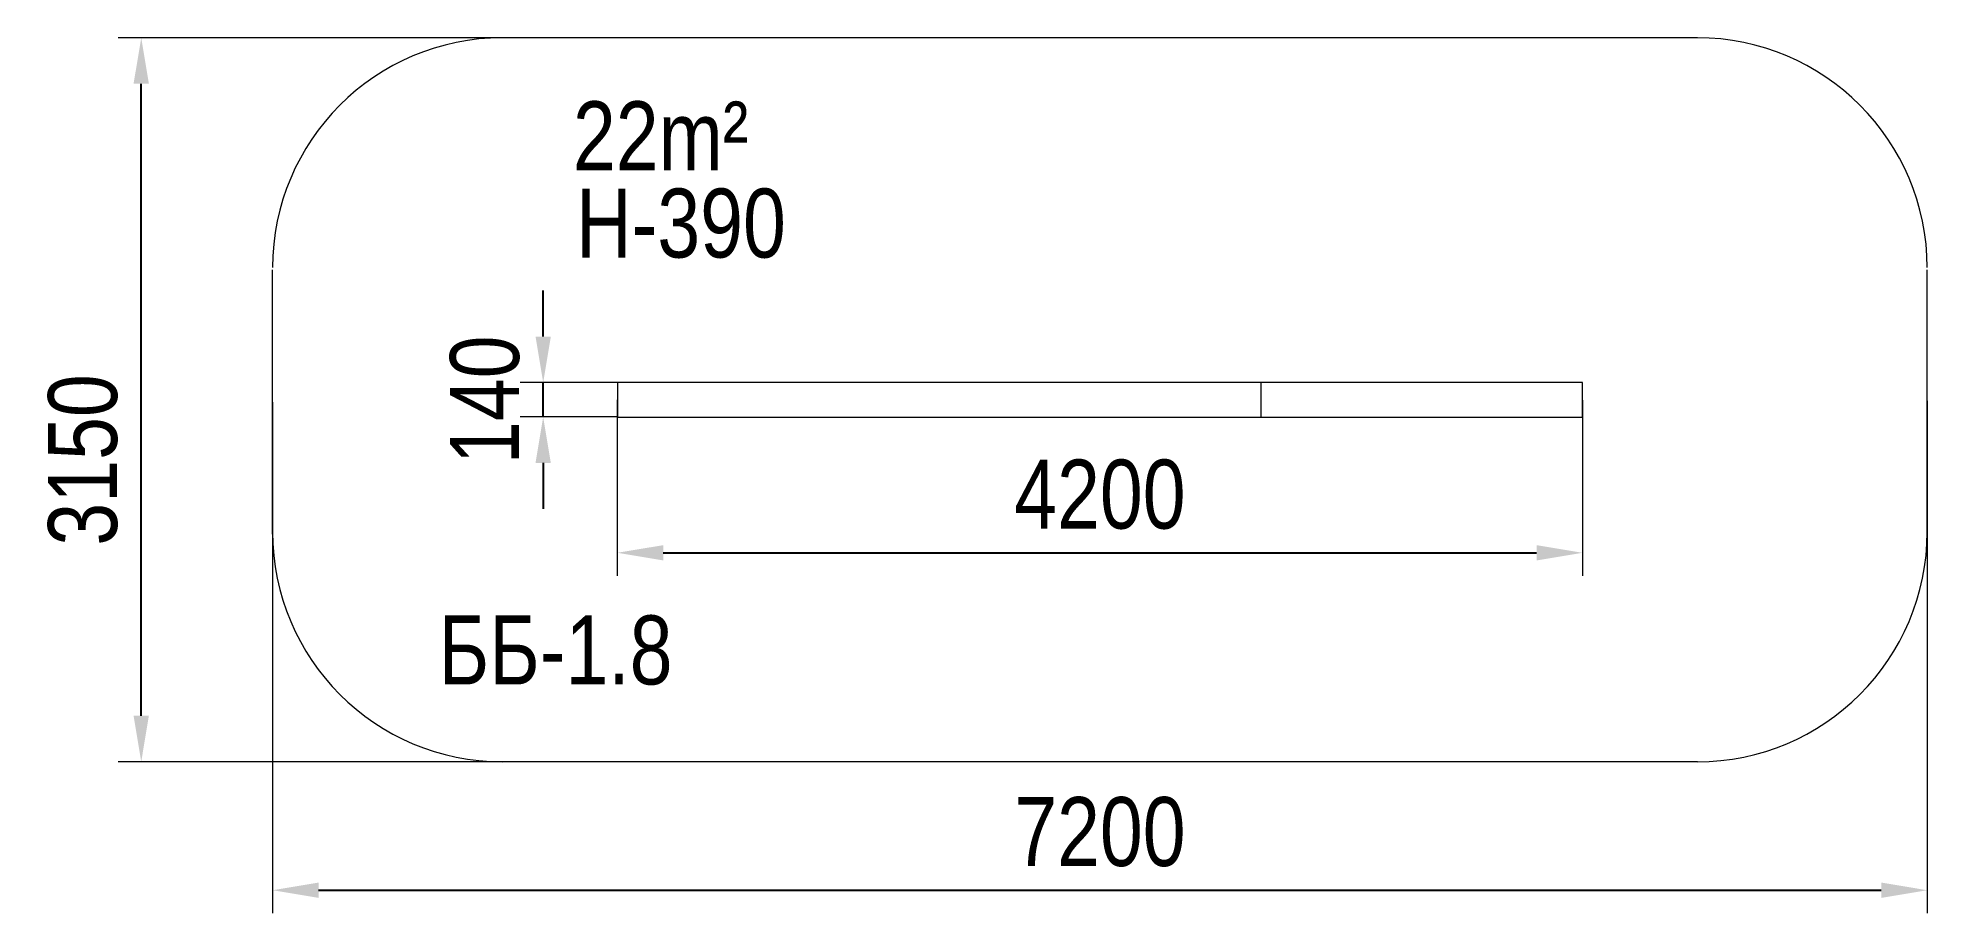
# Model space of a CAD drawing. Header units: millimetres. Extents: x -4409 to 3813, y -2037 to 1772.
import ezdxf

# ---------------------------------------------------------------- set-up
doc = ezdxf.new("R2010")
doc.units = ezdxf.units.MM
for name, color, linetype in [('DIKOM_АРТИКУЛ', 7, 'Continuous'), ('DIKOM_ЗОНА', 80, 'Continuous'), ('DIKOM_ОБЪЕКТ', 7, 'Continuous'), ('DIKOM_РАЗМЕР_ЗОНА', 7, 'Continuous'), ('DIKOM_РАЗМЕР_ОБЪЕКТА', 7, 'Continuous')]:
    doc.layers.add(name, color=color, linetype=linetype)
doc.styles.add('style1', font='arial.ttf', dxfattribs={"width": 0.8})
doc.dimstyles.new('1-50', dxfattribs={"dimtxt": 300, "dimasz": 200, "dimexe": 100, "dimexo": 0, "dimgap": 100, "dimtad": 1, "dimtxsty": 'style1', "dimcen": 200, "dimclrd": 7, "dimclre": 7, "dimclrt": 7, "dimadec": 1, "dimazin": 2, "dimtfac": 1, "dimtmove": 0, "dimatfit": 2, "dimfxl": 0, "dimlwd": 25, "dimlwe": 18, "dimarcsym": 0})

# ---------------------------------------------------------------- blocks, each defined once
blk = doc.blocks.new('*D0')
at = {"layer": 'Defpoints', "color": 0, "transparency": 16777216}
for p in [(-1886.7, 197.3), (2313.3, 195.4), (2313.3, -468.6)]:
    blk.add_point(p, dxfattribs=at)
at = {"layer": 'DIKOM_РАЗМЕР_ОБЪЕКТА', "color": 7, "lineweight": 18, "transparency": 16777216}
for p, q in [((-1886.7, 197.3), (-1886.7, -568.6)), ((2313.3, 195.4), (2313.3, -568.6))]:
    blk.add_line(p, q, dxfattribs=at)
at = {"layer": 'DIKOM_РАЗМЕР_ОБЪЕКТА', "color": 7, "lineweight": 25, "transparency": 16777216}
blk.add_line((-1686.7, -468.6), (2113.3, -468.6), dxfattribs=at)
at = {"layer": 'DIKOM_РАЗМЕР_ОБЪЕКТА', "color": 7, "transparency": 16777216}
for points in [[(-1686.7, -435.3), (-1686.7, -501.9), (-1886.7, -468.6)], [(2113.3, -435.3), (2113.3, -501.9), (2313.3, -468.6)]]:
    blk.add_solid(points, dxfattribs=at)
at = {"layer": 'DIKOM_РАЗМЕР_ОБЪЕКТА', "color": 7, "transparency": 16777216, "insert": (213.3, -215.4), "char_height": 300, "attachment_point": 5, "style": 'style1'}
blk.add_mtext('4200', dxfattribs=at)
blk = doc.blocks.new('*D1')
at = {"layer": 'Defpoints', "color": 0, "transparency": 16777216}
for p in [(-2209.3, 272.3), (-1886.7, 272.3), (-1886.7, 122.3)]:
    blk.add_point(p, dxfattribs=at)
at = {"layer": 'DIKOM_РАЗМЕР_ОБЪЕКТА', "color": 7, "lineweight": 25, "transparency": 16777216}
for p, q in [((-2209.3, 472.3), (-2209.3, 672.3)), ((-2209.3, 122.3), (-2209.3, 272.3)), ((-2209.3, -77.7), (-2209.3, -277.7))]:
    blk.add_line(p, q, dxfattribs=at)
at = {"layer": 'DIKOM_РАЗМЕР_ОБЪЕКТА', "color": 7, "lineweight": 18, "transparency": 16777216}
for p, q in [((-1886.7, 272.3), (-2309.3, 272.3)), ((-1886.7, 122.3), (-2309.3, 122.3))]:
    blk.add_line(p, q, dxfattribs=at)
at = {"layer": 'DIKOM_РАЗМЕР_ОБЪЕКТА', "color": 7, "transparency": 16777216}
for points in [[(-2242.7, 472.3), (-2176, 472.3), (-2209.3, 272.3)], [(-2242.7, -77.7), (-2176, -77.7), (-2209.3, 122.3)]]:
    blk.add_solid(points, dxfattribs=at)
at = {"layer": 'DIKOM_РАЗМЕР_ОБЪЕКТА', "color": 7, "transparency": 16777216, "insert": (-2462.5, 197.3), "char_height": 300, "attachment_point": 5, "rotation": 90, "style": 'style1'}
blk.add_mtext('140', dxfattribs=at)
blk = doc.blocks.new('*D2')
at = {"layer": 'Defpoints', "color": 0, "transparency": 16777216}
for p in [(-3386.7, 186.9), (3813.3, 192.1), (3813.3, -1936.8)]:
    blk.add_point(p, dxfattribs=at)
at = {"layer": 'DIKOM_РАЗМЕР_ЗОНА', "color": 7, "lineweight": 18, "transparency": 16777216}
for p, q in [((-3386.7, 186.9), (-3386.7, -2036.8)), ((3813.3, 192.1), (3813.3, -2036.8))]:
    blk.add_line(p, q, dxfattribs=at)
at = {"layer": 'DIKOM_РАЗМЕР_ЗОНА', "color": 7, "lineweight": 25, "transparency": 16777216}
blk.add_line((-3186.7, -1936.8), (3613.3, -1936.8), dxfattribs=at)
at = {"layer": 'DIKOM_РАЗМЕР_ЗОНА', "color": 7, "transparency": 16777216}
for points in [[(-3186.7, -1903.4), (-3186.7, -1970.1), (-3386.7, -1936.8)], [(3613.3, -1903.4), (3613.3, -1970.1), (3813.3, -1936.8)]]:
    blk.add_solid(points, dxfattribs=at)
at = {"layer": 'DIKOM_РАЗМЕР_ЗОНА', "color": 7, "transparency": 16777216, "insert": (213.3, -1683.6), "char_height": 300, "attachment_point": 5, "style": 'style1'}
blk.add_mtext('7200', dxfattribs=at)
blk = doc.blocks.new('*D3')
at = {"layer": 'Defpoints', "color": 0, "transparency": 16777216}
for p in [(-3958.4, 1772.3), (-2386.7, 1772.3), (-2386.7, -1377.7)]:
    blk.add_point(p, dxfattribs=at)
at = {"layer": 'DIKOM_РАЗМЕР_ЗОНА', "color": 7, "lineweight": 18, "transparency": 16777216}
for p, q in [((-2386.7, 1772.3), (-4058.4, 1772.3)), ((-2386.7, -1377.7), (-4058.4, -1377.7))]:
    blk.add_line(p, q, dxfattribs=at)
at = {"layer": 'DIKOM_РАЗМЕР_ЗОНА', "color": 7, "lineweight": 25, "transparency": 16777216}
blk.add_line((-3958.4, -1177.7), (-3958.4, 1572.3), dxfattribs=at)
at = {"layer": 'DIKOM_РАЗМЕР_ЗОНА', "color": 7, "transparency": 16777216}
for points in [[(-3991.8, 1572.3), (-3925.1, 1572.3), (-3958.4, 1772.3)], [(-3991.8, -1177.7), (-3925.1, -1177.7), (-3958.4, -1377.7)]]:
    blk.add_solid(points, dxfattribs=at)
at = {"layer": 'DIKOM_РАЗМЕР_ЗОНА', "color": 7, "transparency": 16777216, "insert": (-4211.7, -64.6), "char_height": 300, "attachment_point": 5, "rotation": 90, "style": 'style1'}
blk.add_mtext('3150', dxfattribs=at)

msp = doc.modelspace()

# ---------------------------------------------------------------- linework, layer by layer
at = {"layer": 'DIKOM_ЗОНА', "color": 3, "lineweight": 15}
for p, q in [((2813.348, 1772.284), (-2386.652, 1772.284)), ((-3386.652, -388.055), (-3386.652, 761.945)), ((3813.348, -377.716), (3813.348, 761.945)), ((2813.348, -1377.716), (-2386.652, -1377.716))]:
    msp.add_line(p, q, dxfattribs=at)
for centre, start, end in [((-2386.652, 772.284), 90, 180), ((2813.348, 772.284), 0, 90), ((-2386.652, -377.716), 180, 270), ((2813.348, -377.716), 270, 0)]:
    msp.add_arc(centre, 1000, start, end, dxfattribs=at)
at = {"layer": 'DIKOM_ОБЪЕКТ', "color": 7, "linetype": 'Continuous', "lineweight": 15}
for p, q in [((-1886.652, 272.284), (-1886.652, 122.284)), ((2313.348, 272.284), (-1886.652, 272.284)), ((913.348, 272.284), (913.348, 122.284)), ((2313.348, 122.284), (2313.348, 272.284)), ((-1886.652, 122.284), (2313.348, 122.284))]:
    msp.add_line(p, q, dxfattribs=at)

# ---------------------------------------------------------------- texts
at = {"layer": 'DIKOM_АРТИКУЛ', "insert": (-2664.156, -741.348), "char_height": 300, "width": 1530.47525, "attachment_point": 1, "style": 'style1'}
msp.add_mtext('{\\fArial|b0|i0|c204|p34;ББ}-1.8', dxfattribs=at)
at = {"layer": 'DIKOM_РАЗМЕР_ОБЪЕКТА', "char_height": 300, "width": 1216.94852, "attachment_point": 1, "style": 'style1'}
for s, insert in [('{\\fArial|b0|i0|c204|p34;22}m²', (-2079.855, 1495.673)), ('H-390', (-2066.298, 1116.066))]:
    msp.add_mtext(s, dxfattribs=dict(at, insert=insert))

# ---------------------------------------------------------------- dimensions: what is measured, and where the dimension line sits
at = {"layer": 'DIKOM_РАЗМЕР_ЗОНА'}
dim = msp.add_linear_dim(base=(-3958.439, 1772.284), p1=(-2386.652, -1377.716), p2=(-2386.652, 1772.284), angle=90, dimstyle='1-50', dxfattribs=at)
dim.commit()
dim.dimension.update_dxf_attribs({"geometry": '*D3', "text_midpoint": (-3958.439, -64.628), "dimtype": 160})
dim = msp.add_linear_dim(base=(3813.348, -1936.776), p1=(-3386.652, 186.945), p2=(3813.348, 192.114), dimstyle='1-50', dxfattribs=at)
dim.commit()
dim.dimension.update_dxf_attribs({"geometry": '*D2', "text_midpoint": (213.348, -1936.776), "dimtype": 160})
at = {"layer": 'DIKOM_РАЗМЕР_ОБЪЕКТА'}
dim = msp.add_linear_dim(base=(-2209.326, 272.284), p1=(-1886.652, 122.284), p2=(-1886.652, 272.284), angle=90, text='140', dimstyle='1-50', dxfattribs=at)
dim.commit()
dim.dimension.update_dxf_attribs({"geometry": '*D1', "text_midpoint": (-2209.326, 197.284), "dimtype": 160})
dim = msp.add_linear_dim(base=(2313.348, -468.602), p1=(-1886.652, 197.284), p2=(2313.348, 195.441), dimstyle='1-50', dxfattribs=at)
dim.commit()
dim.dimension.update_dxf_attribs({"geometry": '*D0', "text_midpoint": (213.348, -468.602), "dimtype": 160})

doc.saveas('drawing.dxf')
